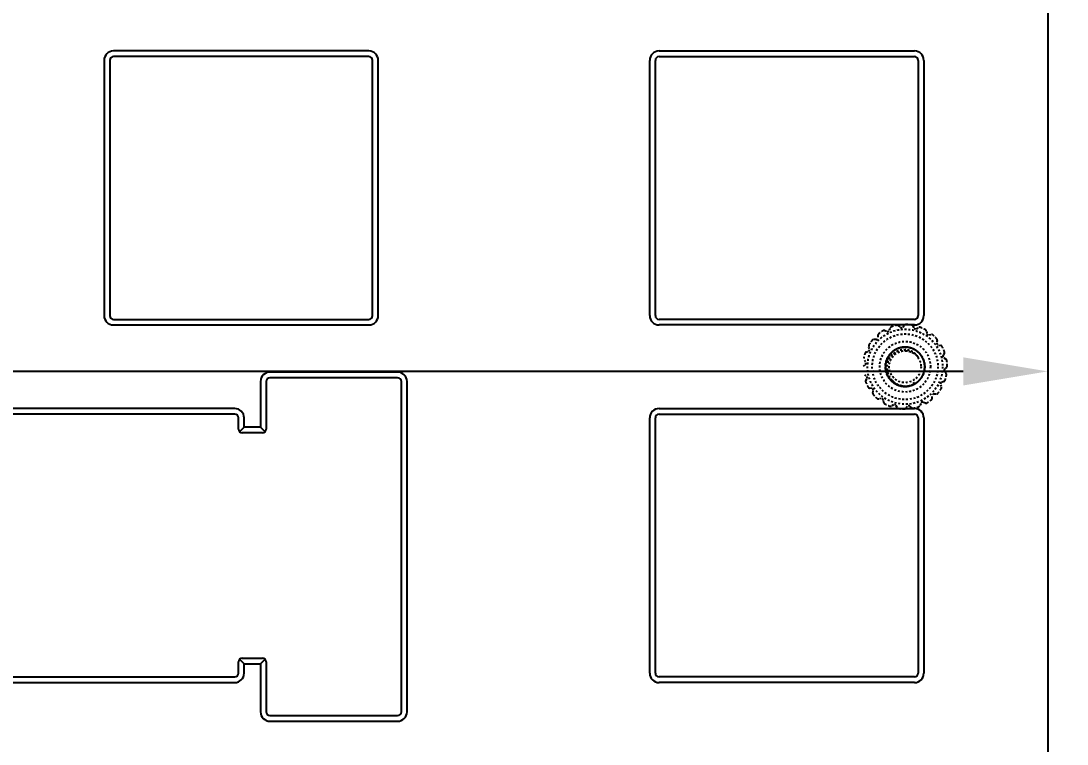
# Model space of a CAD drawing. Header units: inches. Extents: x 1416 to 2607, y 166 to 435.
# Drawn here: x 1815.5 to 1871.3, y 300.3 to 338.8 of the extents above; entities that cross this region are included whole.
import ezdxf

# ---------------------------------------------------------------- set-up
doc = ezdxf.new("R2010")
doc.units = ezdxf.units.IN
doc.header["$LTSCALE"] = 0.909449
doc.header["$MEASUREMENT"] = 0
doc.header["$PDMODE"] = 3
doc.header["$PDSIZE"] = 0.3125
doc.linetypes.add('HIDDEN', pattern=[0.2, 0.1, -0.1])
doc.linetypes.add('PHANTOM', pattern=[0.8, 0.45, -0.05, 0.1, -0.05, 0.1, -0.05])
doc.layers.get('0').update_dxf_attribs({"linetype": 'CONTINUOUS'})
doc.layers.get('Defpoints').update_dxf_attribs({"linetype": 'CONTINUOUS'})
doc.layers.add('DEFAULT_2', color=8, linetype='HIDDEN')
doc.layers.add('DEFAULT_3', color=7, linetype='PHANTOM')
doc.styles.get("Standard").update_dxf_attribs({"font": 'txt', "width": 0.8})
doc.dimstyles.get("Standard").update_dxf_attribs({"dimtxt": 6, "dimasz": 4.5, "dimexe": 1, "dimexo": 1, "dimgap": 0.09, "dimtad": 0, "dimzin": 1, "dimdsep": 46, "dimtxsty": 'STANDARD', "dimcen": 0.09, "dimclrd": 5, "dimclre": 5, "dimclrt": 1, "dimadec": 0, "dimazin": 0, "dimtp": 0.01, "dimtm": 0.01, "dimtfac": 1, "dimtofl": 0, "dimtmove": 0, "dimatfit": 3, "dimfxl": 1, "dimtolj": 1, "dimtzin": 4, "dimarcsym": 0})

# ---------------------------------------------------------------- blocks, each defined once
blk = doc.blocks.new('*D15')
at = {"layer": 'DEFAULT_3', "color": 3, "linetype": 'ByBlock', "lineweight": -2}
for p, q in [((1865.623, 384.924), (1882.22, 384.924)), ((1881.22, 380.424), (1881.22, 331.769)), ((1881.22, 261.333), (1881.22, 309.989)), ((1865.623, 256.833), (1882.22, 256.833))]:
    blk.add_line(p, q, dxfattribs=at)
at = {"layer": 'DEFAULT_3', "color": 3, "linetype": 'ByBlock'}
for points in [[(1880.47, 380.424), (1881.97, 380.424), (1881.22, 384.924)], [(1880.47, 261.333), (1881.97, 261.333), (1881.22, 256.833)]]:
    blk.add_solid(points, dxfattribs=at)
at = {"layer": 'Defpoints', "color": 0, "linetype": 'ByBlock'}
for p in [(1864.623, 384.924), (1881.22, 384.924), (1864.623, 256.833)]:
    blk.add_point(p, dxfattribs=at)
at = {"layer": 'DEFAULT_3', "color": 3, "linetype": 'ByBlock', "insert": (1881.22, 320.879), "char_height": 6, "attachment_point": 5, "rotation": 90}
blk.add_mtext('\\A1;128.09', dxfattribs=at)
blk = doc.blocks.new('*D16')
at = {"layer": 'DEFAULT_3', "color": 3, "linetype": 'ByBlock', "lineweight": -2}
for p, q in [((1850.223, 391.075), (1905.811, 391.075)), ((1904.811, 386.575), (1904.811, 332.567)), ((1904.811, 257.579), (1904.811, 311.587)), ((1850.223, 253.079), (1905.811, 253.079))]:
    blk.add_line(p, q, dxfattribs=at)
at = {"layer": 'DEFAULT_3', "color": 3, "linetype": 'ByBlock'}
for points in [[(1904.061, 386.575), (1905.561, 386.575), (1904.811, 391.075)], [(1904.061, 257.579), (1905.561, 257.579), (1904.811, 253.079)]]:
    blk.add_solid(points, dxfattribs=at)
at = {"layer": 'Defpoints', "color": 0, "linetype": 'ByBlock'}
for p in [(1849.223, 391.075), (1904.811, 391.075), (1849.223, 253.079)]:
    blk.add_point(p, dxfattribs=at)
at = {"layer": 'DEFAULT_3', "color": 3, "linetype": 'ByBlock', "insert": (1904.811, 322.077), "char_height": 6, "attachment_point": 5, "rotation": 90}
blk.add_mtext('\\A1;138.00', dxfattribs=at)
blk = doc.blocks.new('*D18')
at = {"layer": 'DEFAULT_3', "color": 3, "linetype": 'ByBlock', "lineweight": -2}
for p, q in [((1469.903, 321.945), (1469.903, 319.152)), ((1870.223, 321.945), (1870.223, 319.152)), ((1469.903, 320.152), (1465.403, 320.152)), ((1865.723, 320.152), (1474.403, 320.152))]:
    blk.add_line(p, q, dxfattribs=at)
at = {"layer": 'DEFAULT_3', "color": 3, "linetype": 'ByBlock'}
for points in [[(1474.403, 320.902), (1474.403, 319.402), (1469.903, 320.152)], [(1865.723, 320.902), (1865.723, 319.402), (1870.223, 320.152)]]:
    blk.add_solid(points, dxfattribs=at)
at = {"layer": 'Defpoints', "color": 0, "linetype": 'ByBlock'}
for p in [(1469.903, 322.945), (1870.223, 322.945), (1469.903, 320.152)]:
    blk.add_point(p, dxfattribs=at)
at = {"layer": 'DEFAULT_3', "color": 3, "linetype": 'ByBlock', "insert": (1447.313, 320.152), "char_height": 6, "attachment_point": 5}
blk.add_mtext('\\A1;400.32%%P0.1', dxfattribs=at)

msp = doc.modelspace()

# ---------------------------------------------------------------- linework, layer by layer
at = {"color": 7, "linetype": 'Continuous'}
for p, q in [((1870.223, 353.945), (1870.223, 291.945)), ((1834.063, 337.224), (1820.463, 337.224)), ((1849.523, 337.224), (1863.123, 337.224)), ((1819.963, 336.724), (1819.963, 323.124)), ((1820.263, 336.724), (1820.263, 323.124)), ((1834.063, 336.924), (1820.463, 336.924)), ((1834.263, 323.124), (1834.263, 336.724)), ((1834.563, 323.124), (1834.563, 336.724)), ((1849.023, 323.124), (1849.023, 336.724)), ((1849.323, 323.124), (1849.323, 336.724)), ((1849.523, 336.924), (1863.123, 336.924)), ((1863.323, 336.724), (1863.323, 323.124)), ((1863.623, 336.724), (1863.623, 323.124)), ((1820.463, 322.924), (1834.063, 322.924)), ((1820.463, 322.624), (1834.063, 322.624)), ((1863.123, 322.924), (1849.523, 322.924)), ((1863.123, 322.624), (1849.523, 322.624)), ((1835.596, 320.115), (1828.796, 320.115)), ((1828.296, 319.615), (1828.296, 317.173)), ((1828.596, 319.615), (1828.596, 317.073)), ((1835.596, 319.815), (1828.796, 319.815)), ((1835.796, 302.015), (1835.796, 319.615)), ((1836.096, 302.015), (1836.096, 319.615)), ((1826.918, 318.173), (1813.318, 318.173)), ((1849.523, 318.173), (1863.123, 318.173)), ((1826.918, 317.873), (1813.318, 317.873)), ((1827.118, 317.073), (1827.118, 317.673)), ((1827.418, 317.173), (1827.418, 317.673)), ((1849.023, 304.073), (1849.023, 317.673)), ((1849.323, 304.073), (1849.323, 317.673)), ((1849.523, 317.873), (1863.123, 317.873)), ((1863.323, 317.673), (1863.323, 304.073)), ((1863.623, 317.673), (1863.623, 304.073)), ((1827.176, 316.932), (1827.418, 317.173)), ((1828.296, 317.173), (1827.418, 317.173)), ((1828.537, 316.932), (1828.296, 317.173)), ((1828.396, 316.873), (1827.318, 316.873)), ((1827.176, 304.815), (1827.418, 304.573)), ((1827.318, 304.873), (1828.396, 304.873)), ((1828.537, 304.815), (1828.296, 304.573)), ((1827.118, 304.073), (1827.118, 304.673)), ((1827.418, 304.573), (1828.296, 304.573)), ((1827.418, 304.073), (1827.418, 304.573)), ((1828.296, 304.573), (1828.296, 302.015)), ((1828.596, 304.673), (1828.596, 302.015)), ((1813.318, 303.873), (1826.918, 303.873)), ((1863.123, 303.873), (1849.523, 303.873)), ((1813.318, 303.573), (1826.918, 303.573)), ((1863.123, 303.573), (1849.523, 303.573)), ((1828.796, 301.815), (1835.596, 301.815)), ((1828.796, 301.515), (1835.596, 301.515))]:
    msp.add_line(p, q, dxfattribs=at)
for centre, radius, start, end in [((1820.463, 336.724), 0.5, 90.0001, 179.9999), ((1834.063, 336.724), 0.5, 0.0001, 89.9999), ((1849.523, 336.724), 0.5, 90.0001, 179.9999), ((1863.123, 336.724), 0.5, 0.0001, 89.9999), ((1820.463, 336.724), 0.2, 90.0002, 179.9995), ((1834.063, 336.724), 0.2, 0, 89.9995), ((1849.523, 336.724), 0.2, 90.0001, 179.9997), ((1863.123, 336.724), 0.2, 0, 89.9997), ((1820.463, 323.124), 0.5, 180.0001, 269.9999), ((1820.463, 323.124), 0.2, 180.0002, 269.9996), ((1834.063, 323.124), 0.5, 270.0001, 359.9999), ((1834.063, 323.124), 0.2, 270.0001, 0), ((1849.523, 323.124), 0.5, 180.0001, 269.9999), ((1849.523, 323.124), 0.2, 180.0001, 269.9997), ((1863.123, 323.124), 0.5, 270.0001, 359.9999), ((1863.123, 323.124), 0.2, 270.0001, 0), ((1828.796, 319.615), 0.5, 90.0001, 179.9996), ((1835.596, 319.615), 0.5, 0.0001, 89.9995), ((1828.796, 319.615), 0.2, 90.0005, 180), ((1835.596, 319.615), 0.2, 0.0005, 90), ((1826.918, 317.673), 0.5, 0, 89.9989), ((1849.523, 317.673), 0.5, 90.0001, 179.9999), ((1863.123, 317.673), 0.5, 0.0001, 89.9999), ((1826.918, 317.673), 0.2, 0, 89.9995), ((1849.523, 317.673), 0.2, 90.0001, 179.9997), ((1863.123, 317.673), 0.2, 0, 89.9997), ((1827.318, 317.073), 0.2, 180, 270), ((1828.396, 317.073), 0.2, 270, 0), ((1827.318, 304.673), 0.2, 90, 180), ((1828.396, 304.673), 0.2, 0, 90), ((1826.918, 304.073), 0.5, 270.0001, 359.999), ((1826.918, 304.073), 0.2, 270.0001, 0), ((1849.523, 304.073), 0.5, 180.0001, 269.9999), ((1849.523, 304.073), 0.2, 180.0001, 269.9997), ((1863.123, 304.073), 0.5, 270.0001, 359.9999), ((1863.123, 304.073), 0.2, 270.0001, 0), ((1828.796, 302.015), 0.5, 180.0001, 269.9995), ((1828.796, 302.015), 0.2, 180.0005, 270), ((1835.596, 302.015), 0.5, 270.0001, 359.9995), ((1835.596, 302.015), 0.2, 270.0004, 0)]:
    msp.add_arc(centre, radius, start, end, dxfattribs=at)
at = {"layer": 'DEFAULT_2', "color": 8, "linetype": 'HIDDEN'}
for p, q in [((1862.508, 322.515), (1862.593, 322.613)), ((1861.176, 322.076), (1861.174, 321.946)), ((1861.542, 322.332), (1861.664, 322.289)), ((1861.791, 322.348), (1861.837, 322.469)), ((1862.268, 322.585), (1862.369, 322.503)), ((1863.037, 322.574), (1863.104, 322.463)), ((1863.239, 322.426), (1863.352, 322.49)), ((1863.756, 322.301), (1863.781, 322.174)), ((1863.895, 322.094), (1864.023, 322.115)), ((1861.076, 321.847), (1860.946, 321.845)), ((1864.339, 321.799), (1864.318, 321.671)), ((1864.398, 321.556), (1864.526, 321.532)), ((1860.552, 321.184), (1860.674, 321.23)), ((1860.733, 321.357), (1860.69, 321.48)), ((1862.623, 321.248), (1862.623, 321.446)), ((1864.714, 321.127), (1864.651, 321.014)), ((1860.408, 320.429), (1860.507, 320.514)), ((1860.519, 320.653), (1860.437, 320.753)), ((1864.687, 320.879), (1864.799, 320.813)), ((1860.559, 319.918), (1860.447, 319.984)), ((1864.727, 320.144), (1864.809, 320.044)), ((1864.838, 320.368), (1864.739, 320.283)), ((1860.531, 319.67), (1860.595, 319.783)), ((1861.937, 319.607), (1862.066, 319.756)), ((1863.125, 319.479), (1863.03, 319.652)), ((1864.513, 319.44), (1864.556, 319.317)), ((1864.694, 319.613), (1864.572, 319.567)), ((1860.848, 319.241), (1860.72, 319.265)), ((1860.907, 318.998), (1860.928, 319.126)), ((1864.07, 318.721), (1864.071, 318.851)), ((1864.17, 318.95), (1864.3, 318.952)), ((1861.351, 318.703), (1861.223, 318.682)), ((1861.489, 318.496), (1861.465, 318.623)), ((1862.007, 318.371), (1861.894, 318.307)), ((1862.208, 318.223), (1862.142, 318.334)), ((1862.738, 318.282), (1862.653, 318.184)), ((1862.978, 318.212), (1862.877, 318.294)), ((1863.455, 318.449), (1863.409, 318.328)), ((1863.704, 318.465), (1863.581, 318.508))]:
    msp.add_line(p, q, dxfattribs=at)
for radius in [2, 1.75, 1.35, 0.85]:
    msp.add_circle((1862.623, 320.399), radius, dxfattribs=at)
for centre, radius, start, end in [((1862.668, 322.548), 0.1, 88.7877, 139.3107), ((1862.623, 320.399), 2.25, 81.2123, 88.7877), ((1862.951, 322.523), 0.1, 30.6893, 81.2123), ((1861.276, 322.074), 0.1, 128.7877, 179.3107), ((1862.623, 320.399), 2.25, 121.2123, 128.7877), ((1861.509, 322.237), 0.1, 70.6893, 121.2123), ((1861.697, 322.383), 0.1, 250.6893, 339.3107), ((1861.93, 322.434), 0.1, 108.7877, 159.3107), ((1862.623, 320.399), 2.25, 101.2123, 108.7877), ((1862.205, 322.507), 0.1, 50.6893, 101.2123), ((1862.432, 322.58), 0.1, 230.6893, 319.3107), ((1863.19, 322.514), 0.1, 210.6893, 299.3107), ((1863.401, 322.403), 0.1, 68.7877, 119.3107), ((1862.623, 320.399), 2.25, 61.2123, 68.7877), ((1863.658, 322.283), 0.1, 10.6893, 61.2123), ((1863.879, 322.192), 0.1, 190.6893, 279.3107), ((1864.039, 322.016), 0.1, 48.7877, 99.3107), ((1862.623, 320.399), 2.25, 41.2123, 48.7877), ((1860.784, 321.513), 0.1, 148.7877, 199.3107), ((1862.623, 320.399), 2.25, 141.2123, 148.7877), ((1860.947, 321.745), 0.1, 90.6893, 141.2123), ((1861.074, 321.947), 0.1, 270.6893, 359.3107), ((1864.24, 321.815), 0.1, 350.6893, 41.2123), ((1864.417, 321.654), 0.1, 170.6893, 259.3107), ((1864.507, 321.434), 0.1, 28.7877, 79.3107), ((1862.623, 320.399), 2.25, 161.2123, 168.7877), ((1860.587, 321.091), 0.1, 110.6893, 161.2123), ((1860.638, 321.324), 0.1, 290.6893, 19.3107), ((1862.835, 320.251), 0.825, 53.6102, 58.4673), ((1862.623, 320.399), 2.25, 21.2123, 28.7877), ((1864.738, 320.965), 0.1, 150.6893, 239.3107), ((1864.627, 321.176), 0.1, 330.6893, 21.2123), ((1860.441, 320.589), 0.1, 310.6893, 39.3107), ((1864.748, 320.727), 0.1, 8.7877, 59.3107), ((1864.772, 320.444), 0.1, 310.6893, 1.2123), ((1862.623, 320.399), 2.25, 1.2123, 8.7877), ((1860.508, 319.832), 0.1, 330.6893, 59.3107), ((1864.804, 320.208), 0.1, 130.6893, 219.3107), ((1862.623, 320.399), 2.25, 341.2123, 348.7877), ((1864.732, 319.98), 0.1, 348.7877, 39.3107), ((1860.619, 319.621), 0.1, 150.6893, 201.2123), ((1862.623, 320.399), 2.25, 201.2123, 208.7877), ((1860.739, 319.363), 0.1, 208.7877, 259.3107), ((1864.607, 319.473), 0.1, 110.6893, 199.3107), ((1864.462, 319.284), 0.1, 328.7877, 19.3107), ((1864.658, 319.706), 0.1, 290.6893, 341.2123), ((1860.829, 319.143), 0.1, 350.6893, 79.3107), ((1861.005, 318.982), 0.1, 170.6893, 221.2123), ((1862.623, 320.399), 2.25, 221.2123, 228.7877), ((1863.97, 318.723), 0.1, 308.7877, 359.3107), ((1864.171, 318.85), 0.1, 90.6893, 179.3107), ((1864.299, 319.052), 0.1, 270.6893, 321.2123), ((1862.623, 320.399), 2.25, 321.2123, 328.7877), ((1861.206, 318.781), 0.1, 228.7877, 279.3107), ((1861.367, 318.605), 0.1, 10.6893, 99.3107), ((1861.587, 318.514), 0.1, 190.6893, 241.2123), ((1862.623, 320.399), 2.25, 241.2123, 248.7877), ((1861.845, 318.394), 0.1, 248.7877, 299.3107), ((1862.056, 318.283), 0.1, 30.6893, 119.3107), ((1862.294, 318.274), 0.1, 210.6893, 261.2123), ((1862.623, 320.399), 2.25, 261.2123, 268.7877), ((1862.577, 318.249), 0.1, 268.7877, 319.3107), ((1862.814, 318.217), 0.1, 50.6893, 139.3107), ((1863.041, 318.29), 0.1, 230.6893, 281.2123), ((1862.623, 320.399), 2.25, 281.2123, 288.7877), ((1863.315, 318.363), 0.1, 288.7877, 339.3107), ((1863.548, 318.414), 0.1, 70.6893, 159.3107), ((1863.737, 318.56), 0.1, 250.6893, 301.2123), ((1862.623, 320.399), 2.25, 301.2123, 308.7877)]:
    msp.add_arc(centre, radius, start, end, dxfattribs=at)
for points, knots in [([(1862.623, 321.446), (1862.624, 321.446), (1862.625, 321.446), (1862.627, 321.446), (1862.63, 321.446), (1862.633, 321.446), (1862.636, 321.446), (1862.642, 321.446), (1862.65, 321.446), (1862.659, 321.445), (1862.668, 321.445), (1862.68, 321.444), (1862.695, 321.444), (1862.713, 321.442), (1862.737, 321.44), (1862.767, 321.436), (1862.802, 321.431), (1862.85, 321.422), (1862.908, 321.407), (1862.977, 321.385), (1863.044, 321.358), (1863.109, 321.327), (1863.193, 321.28), (1863.291, 321.21), (1863.396, 321.11), (1863.486, 320.997), (1863.585, 320.832), (1863.664, 320.602), (1863.68, 320.311), (1863.617, 320.027), (1863.477, 319.771), (1863.275, 319.561), (1863.022, 319.416), (1862.74, 319.344), (1862.449, 319.352), (1862.216, 319.425), (1862.048, 319.518), (1861.895, 319.635), (1861.767, 319.782), (1861.673, 319.95), (1861.62, 320.084), (1861.587, 320.225), (1861.572, 320.369), (1861.578, 320.514), (1861.604, 320.656), (1861.649, 320.793), (1861.713, 320.923), (1861.793, 321.044), (1861.89, 321.151), (1862, 321.245), (1862.122, 321.322), (1862.254, 321.383), (1862.438, 321.437), (1862.633, 321.453), (1862.824, 321.43), (1863.01, 321.38), (1863.184, 321.292), (1863.334, 321.172), (1863.467, 321.032), (1863.594, 320.825), (1863.674, 320.545), (1863.673, 320.254), (1863.595, 319.973), (1863.442, 319.725), (1863.228, 319.527), (1862.968, 319.396), (1862.682, 319.339), (1862.392, 319.364), (1862.118, 319.465), (1861.884, 319.638), (1861.734, 319.829), (1861.649, 320.002), (1861.59, 320.185), (1861.568, 320.379), (1861.586, 320.571), (1861.631, 320.758), (1861.714, 320.934), (1861.83, 321.088), (1861.932, 321.19), (1862.047, 321.278), (1862.174, 321.348), (1862.308, 321.401), (1862.449, 321.435), (1862.593, 321.449), (1862.737, 321.443), (1862.88, 321.418), (1863.017, 321.372), (1863.147, 321.309), (1863.267, 321.228), (1863.376, 321.132), (1863.5, 320.985), (1863.593, 320.814), (1863.648, 320.629), (1863.677, 320.439), (1863.664, 320.196), (1863.57, 319.92), (1863.404, 319.681), (1863.18, 319.495), (1862.913, 319.378), (1862.624, 319.337), (1862.335, 319.378), (1862.068, 319.494), (1861.844, 319.679), (1861.677, 319.918), (1861.582, 320.194), (1861.565, 320.485), (1861.608, 320.675), (1861.641, 320.765)], [0, 0, 0, 0, 0.00012, 0.000241, 0.000363, 0.000486, 0.00073, 0.000975, 0.001464, 0.001954, 0.002443, 0.002933, 0.003911, 0.00489, 0.005869, 0.007826, 0.009783, 0.011741, 0.015655, 0.019569, 0.023483, 0.027398, 0.031312, 0.039136, 0.046959, 0.054783, 0.062607, 0.078218, 0.093829, 0.10944, 0.12505, 0.140662, 0.156272, 0.171883, 0.187493, 0.203105, 0.210928, 0.218752, 0.234364, 0.242188, 0.250012, 0.257836, 0.26566, 0.273483, 0.281307, 0.289131, 0.296955, 0.304779, 0.312603, 0.320427, 0.328251, 0.336075, 0.343898, 0.35951, 0.367334, 0.375158, 0.39077, 0.398593, 0.406417, 0.422029, 0.437639, 0.45325, 0.46886, 0.484472, 0.500082, 0.515693, 0.531304, 0.546914, 0.562526, 0.578136, 0.593747, 0.601571, 0.609395, 0.625007, 0.63283, 0.640654, 0.656266, 0.66409, 0.671914, 0.679738, 0.687562, 0.695385, 0.703209, 0.711033, 0.718857, 0.726681, 0.734505, 0.742329, 0.750153, 0.757977, 0.7658, 0.781412, 0.789236, 0.79706, 0.812671, 0.828281, 0.843893, 0.859503, 0.875114, 0.890725, 0.906336, 0.921947, 0.937557, 0.953168, 0.968779, 0.98439, 1, 1, 1, 1]), ([(1861.937, 319.607), (1862.009, 319.544), (1862.172, 319.438), (1862.451, 319.352), (1862.742, 319.344), (1863.024, 319.417), (1863.277, 319.563), (1863.479, 319.772), (1863.618, 320.029), (1863.68, 320.313), (1863.664, 320.604), (1863.568, 320.879), (1863.402, 321.119), (1863.176, 321.303), (1862.954, 321.401), (1862.765, 321.44), (1862.573, 321.452), (1862.38, 321.425), (1862.199, 321.36), (1862.071, 321.292), (1861.953, 321.208), (1861.848, 321.109), (1861.758, 320.996), (1861.684, 320.871), (1861.628, 320.738), (1861.591, 320.598), (1861.573, 320.454), (1861.576, 320.31), (1861.598, 320.167), (1861.64, 320.028), (1861.7, 319.896), (1861.803, 319.734), (1861.939, 319.595), (1862.099, 319.487), (1862.272, 319.403), (1862.462, 319.356), (1862.654, 319.348), (1862.846, 319.367), (1863.077, 319.44), (1863.321, 319.6), (1863.512, 319.82), (1863.636, 320.084), (1863.683, 320.371), (1863.651, 320.661), (1863.54, 320.93), (1863.361, 321.161), (1863.126, 321.332), (1862.853, 321.434), (1862.563, 321.457), (1862.324, 321.411), (1862.147, 321.335), (1861.982, 321.236), (1861.838, 321.104), (1861.727, 320.947), (1861.638, 320.776), (1861.585, 320.589), (1861.572, 320.397), (1861.582, 320.252), (1861.612, 320.111), (1861.661, 319.975), (1861.728, 319.847), (1861.813, 319.729), (1861.913, 319.624), (1862.026, 319.534), (1862.15, 319.46), (1862.283, 319.404), (1862.423, 319.367), (1862.567, 319.349), (1862.711, 319.351), (1862.902, 319.381), (1863.084, 319.45), (1863.247, 319.553), (1863.393, 319.677), (1863.542, 319.87), (1863.652, 320.14), (1863.683, 320.429), (1863.635, 320.717), (1863.51, 320.98), (1863.319, 321.2), (1863.074, 321.358), (1862.796, 321.446), (1862.505, 321.452), (1862.222, 321.381), (1861.97, 321.234), (1861.767, 321.026), (1861.675, 320.854), (1861.641, 320.765)], [0, 0, 0, 0, 0.015607, 0.031223, 0.046835, 0.06245, 0.078063, 0.093677, 0.10929, 0.124903, 0.140518, 0.156129, 0.171746, 0.187356, 0.202973, 0.210795, 0.21862, 0.234238, 0.24206, 0.249884, 0.257712, 0.265539, 0.273362, 0.281185, 0.289013, 0.29684, 0.304663, 0.312486, 0.320313, 0.328141, 0.335965, 0.343787, 0.359406, 0.36723, 0.375052, 0.39067, 0.398495, 0.406317, 0.421934, 0.437545, 0.45316, 0.468772, 0.484387, 0.5, 0.515613, 0.531228, 0.54684, 0.562455, 0.578066, 0.593683, 0.601505, 0.60933, 0.624948, 0.63277, 0.640594, 0.656213, 0.664035, 0.671859, 0.679687, 0.687514, 0.695337, 0.70316, 0.710987, 0.718815, 0.726638, 0.734461, 0.742288, 0.750116, 0.75794, 0.765762, 0.78138, 0.789205, 0.797027, 0.812644, 0.828254, 0.843871, 0.859482, 0.875097, 0.89071, 0.906323, 0.921937, 0.93755, 0.953165, 0.968777, 0.984393, 1, 1, 1, 1]), ([(1863.125, 319.479), (1863.209, 319.525), (1863.366, 319.641), (1863.543, 319.872), (1863.653, 320.142), (1863.683, 320.432), (1863.635, 320.719), (1863.508, 320.982), (1863.317, 321.201), (1863.072, 321.359), (1862.794, 321.446), (1862.502, 321.452), (1862.22, 321.38), (1861.968, 321.233), (1861.799, 321.058), (1861.697, 320.895), (1861.618, 320.72), (1861.576, 320.529), (1861.574, 320.337), (1861.592, 320.193), (1861.63, 320.054), (1861.687, 319.921), (1861.761, 319.797), (1861.852, 319.684), (1861.958, 319.585), (1862.076, 319.501), (1862.204, 319.435), (1862.34, 319.386), (1862.482, 319.357), (1862.626, 319.348), (1862.771, 319.358), (1862.959, 319.398), (1863.137, 319.477), (1863.294, 319.59), (1863.433, 319.722), (1863.543, 319.883), (1863.618, 320.061), (1863.667, 320.247), (1863.679, 320.49), (1863.615, 320.774), (1863.475, 321.029), (1863.272, 321.238), (1863.019, 321.382), (1862.736, 321.454), (1862.445, 321.444), (1862.167, 321.357), (1861.924, 321.196), (1861.733, 320.976), (1861.61, 320.712), (1861.57, 320.472), (1861.579, 320.28), (1861.614, 320.09), (1861.688, 319.91), (1861.796, 319.75), (1861.925, 319.608), (1862.082, 319.492), (1862.257, 319.413), (1862.396, 319.373), (1862.539, 319.351), (1862.684, 319.349), (1862.828, 319.368), (1862.967, 319.406), (1863.1, 319.463), (1863.224, 319.537), (1863.337, 319.627), (1863.436, 319.733), (1863.52, 319.851), (1863.586, 319.979), (1863.635, 320.116), (1863.674, 320.304), (1863.673, 320.499), (1863.633, 320.688), (1863.568, 320.869), (1863.439, 321.075), (1863.225, 321.272), (1862.964, 321.402), (1862.678, 321.458), (1862.388, 321.433), (1862.115, 321.33), (1861.881, 321.156), (1861.702, 320.927), (1861.612, 320.701), (1861.578, 320.511), (1861.572, 320.367), (1861.587, 320.223), (1861.615, 320.105), (1861.647, 320.015), (1861.676, 319.949), (1861.709, 319.884), (1861.74, 319.833), (1861.768, 319.793), (1861.789, 319.764), (1861.811, 319.736), (1861.835, 319.708), (1861.855, 319.686), (1861.871, 319.669), (1861.884, 319.656), (1861.895, 319.645), (1861.904, 319.637), (1861.91, 319.631), (1861.917, 319.625), (1861.922, 319.62), (1861.927, 319.616), (1861.93, 319.613), (1861.933, 319.61), (1861.936, 319.608), (1861.937, 319.607)], [0, 0, 0, 0, 0.01561, 0.031222, 0.046832, 0.062444, 0.078054, 0.093666, 0.109277, 0.124887, 0.140499, 0.156109, 0.171721, 0.187331, 0.202943, 0.210767, 0.218591, 0.234203, 0.242026, 0.24985, 0.257675, 0.265499, 0.273322, 0.281146, 0.288971, 0.296795, 0.304619, 0.312442, 0.320267, 0.328091, 0.335915, 0.343738, 0.359351, 0.367174, 0.374998, 0.39061, 0.398434, 0.406258, 0.42187, 0.43748, 0.453092, 0.468702, 0.484313, 0.499924, 0.515535, 0.531147, 0.546757, 0.562369, 0.577979, 0.593591, 0.601414, 0.609239, 0.62485, 0.632674, 0.640498, 0.65611, 0.663934, 0.671758, 0.679582, 0.687406, 0.69523, 0.703054, 0.710878, 0.718702, 0.726526, 0.73435, 0.742174, 0.749998, 0.757822, 0.765646, 0.781258, 0.789082, 0.796906, 0.812518, 0.828128, 0.843739, 0.85935, 0.874961, 0.890572, 0.906183, 0.921794, 0.937405, 0.945229, 0.953053, 0.960876, 0.968699, 0.972613, 0.976526, 0.980439, 0.984353, 0.986309, 0.988266, 0.990223, 0.99218, 0.994137, 0.995115, 0.996094, 0.997072, 0.997561, 0.99805, 0.99854, 0.999029, 0.999273, 0.999518, 0.999763, 1, 1, 1, 1]), ([(1863.324, 320.915), (1863.273, 320.991), (1863.178, 321.093), (1863.026, 321.195), (1862.901, 321.253), (1862.769, 321.291), (1862.632, 321.308), (1862.494, 321.306), (1862.359, 321.281), (1862.228, 321.237), (1862.106, 321.175), (1861.993, 321.095), (1861.894, 320.999), (1861.811, 320.89), (1861.743, 320.771), (1861.693, 320.642), (1861.663, 320.508), (1861.652, 320.371), (1861.66, 320.233), (1861.687, 320.098), (1861.748, 319.926), (1861.87, 319.729), (1862.039, 319.571), (1862.197, 319.478), (1862.324, 319.424), (1862.456, 319.387), (1862.593, 319.369), (1862.707, 319.369), (1862.798, 319.378), (1862.866, 319.39), (1862.922, 319.403), (1862.966, 319.415), (1862.998, 319.426), (1863.025, 319.436), (1863.047, 319.444), (1863.063, 319.451), (1863.078, 319.457), (1863.094, 319.465), (1863.11, 319.471), (1863.119, 319.478), (1863.125, 319.479)], [0, 0, 0, 0, 0.062313, 0.093564, 0.124815, 0.15607, 0.187326, 0.218582, 0.249838, 0.281097, 0.312357, 0.343618, 0.374879, 0.406142, 0.437407, 0.468671, 0.499936, 0.531203, 0.562471, 0.59374, 0.625008, 0.687403, 0.749798, 0.781071, 0.812346, 0.843619, 0.87489, 0.906159, 0.921802, 0.937445, 0.953087, 0.96091, 0.968732, 0.976555, 0.980467, 0.984378, 0.988288, 0.9922, 0.99611, 1, 1, 1, 1]), ([(1862.649, 321.248), (1862.714, 321.248), (1862.844, 321.232), (1863.028, 321.166), (1863.193, 321.06), (1863.284, 320.966), (1863.324, 320.915)], [0, 0, 0, 0, 0.250012, 0.499988, 0.749981, 1, 1, 1, 1])]:
    msp.add_open_spline(points, degree=3, knots=knots, dxfattribs=at)

# ---------------------------------------------------------------- dimensions: what is measured, and where the dimension line sits
at = {"layer": 'DEFAULT_3', "linetype": 'ByBlock'}
for base, p1, p2, picture, middle in [((1904.811, 391.075), (1849.223, 253.079), (1849.223, 391.075), '*D16', (1904.811, 322.077)), ((1881.22, 384.924), (1864.623, 256.833), (1864.623, 384.924), '*D15', (1881.22, 320.879))]:
    dim = msp.add_linear_dim(base=base, p1=p1, p2=p2, angle=90, dimstyle='STANDARD', override={"dimclrd": 3, "dimclre": 3, "dimclrt": 3, "dimtfillclr": 256}, dxfattribs=at)
    dim.commit()
    dim.dimension.update_dxf_attribs({"geometry": picture, "text_midpoint": middle})
dim = msp.add_linear_dim(base=(1469.903, 320.152), p1=(1870.223, 322.945), p2=(1469.903, 322.945), text='<>%%P0.1', dimstyle='STANDARD', override={"dimclrd": 3, "dimclre": 3, "dimclrt": 3, "dimtfillclr": 256}, dxfattribs=at)
dim.commit()
dim.dimension.update_dxf_attribs({"geometry": '*D18', "text_midpoint": (1447.313, 320.152), "dimtype": 160})

doc.saveas('drawing.dxf')
